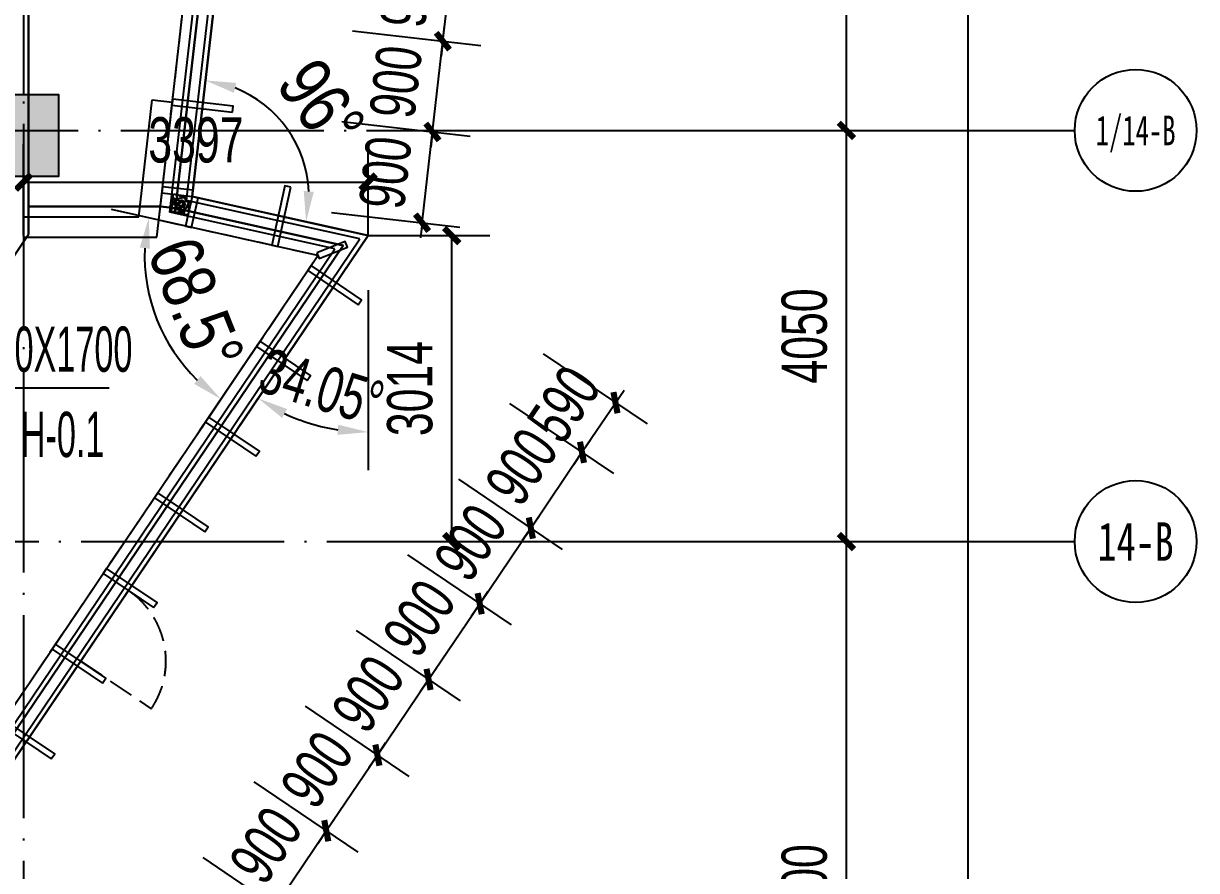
# Model space of a CAD drawing. Extents: x -409435 to 356702, y -107829 to 330904.
# Drawn here: x 115900 to 127460, y 182659 to 191004 of the extents above; entities that cross this region are included whole.
import ezdxf
from ezdxf.enums import TextEntityAlignment as Align
from ezdxf.xclip import XClip

# ---------------------------------------------------------------- set-up
doc = ezdxf.new("R2010")
doc.units = 0
doc.header["$LTSCALE"] = 1000
doc.header["$MEASUREMENT"] = 0
doc.header["$XCLIPFRAME"] = 0
for name, pattern in [('104-14# 核心筒$0$DOTE', [2.42, 2, -0.2, 0.02, -0.2]), ('14#楼幕墙$0$DASH', [0.35, 0.25, -0.1]), ('X-104 14#平面$0$$0$DASH', [0.35, 0.25, -0.1])]:
    doc.linetypes.add(name, pattern=pattern)
for name, color, linetype in [('01-标注_尺寸', 124, 'Continuous'), ('104-14# 核心筒$0$01-标注_轴线坐标', 132, 'Continuous'), ('104-14# 核心筒$0$A-C_玻璃幕墙', 140, 'Continuous'), ('104-14# 核心筒$0$A_AXIS-轴线', 36, '104-14# 核心筒$0$DOTE'), ('104-14# 核心筒$0$A_STR-砌块墙', 121, 'Continuous'), ('104-14# 核心筒$0$A_STR-砼柱', 51, 'Continuous'), ('104-14# 核心筒$0$AXIS_TEXT', 7, 'Continuous'), ('14#楼幕墙$0$A-C_玻璃幕墙', 140, 'Continuous'), ('14#楼幕墙$0$A-C_窗', 140, 'Continuous'), ('AXIS_TEXT', 7, 'Continuous'), ('PUB_HATCH', 8, 'Continuous'), ('X-104 14#平面$0$01-标注_尺寸', 124, 'Continuous'), ('X-104 14#平面$0$A-C_玻璃幕墙', 140, 'Continuous'), ('X-104 14#平面$0$A-TECH_结构', 21, 'Continuous'), ('X-104 14#平面$0$A_STR-砌块墙', 121, 'Continuous'), ('建-标注-文本', 254, 'Continuous'), ('建-标注-索引', 75, 'Continuous')]:
    doc.layers.add(name, color=color, linetype=linetype)
doc.layers.add('X-104 14#平面$0$000套内', color=226, linetype='Continuous', lineweight=30, plot=False)
doc.styles.add('104-14# 核心筒$0$_TCH_AXIS', font='STXIHEI_0.TTF', dxfattribs={"width": 0.8})
doc.styles.add('104-14# 核心筒$0$_TCH_DIM_T3', font='ros.shx', dxfattribs={"width": 0.705882, "bigfont": 'jd.shx'})
doc.styles.add('_TCH_DIM', font='ros.shx', dxfattribs={"width": 0.8, "height": 2, "bigfont": 'jd.shx'})
doc.styles.add('_TCH_DIM_T3', font='ros.shx', dxfattribs={"width": 0.705882, "bigfont": 'jd.shx'})
doc.styles.add('COMPLEX', font='COMPLEX')
doc.styles.add('X-104 14#平面$0$_TCH_DIM_T3', font='ros.shx', dxfattribs={"width": 0.8, "bigfont": 'jd.shx'})
doc.dimstyles.new('104-14# 核心筒$0$_TCH_ARCH&&150', dxfattribs={"dimtxt": 446.25, "dimasz": 150, "dimexe": 375, "dimexo": 450, "dimgap": 189.375, "dimtad": 1, "dimdec": 0, "dimzin": 0, "dimdsep": 46, "dimtxsty": '104-14# 核心筒$0$_TCH_DIM_T3', "dimblk": '104-14# 核心筒$0$_ArchTick', "dimcen": 0.09, "dimclrt": 7, "dimazin": 2, "dimtfac": 1, "dimtdec": 0, "dimtix": 1, "dimtmove": 2, "dimatfit": 3, "dimfxl": 0, "dimtolj": 1, "dimtzin": 0, "dimarcsym": 0})
doc.dimstyles.new('_TCH_ARCH&&150', dxfattribs={"dimtxt": 446.25, "dimasz": 150, "dimexe": 375, "dimexo": 450, "dimgap": 189.375, "dimtad": 1, "dimdec": 0, "dimzin": 0, "dimdsep": 46, "dimtxsty": '_TCH_DIM_T3', "dimblk": 'ARCHTICK', "dimcen": 0.09, "dimclrt": 7, "dimazin": 2, "dimtfac": 1, "dimtdec": 0, "dimtix": 1, "dimtmove": 2, "dimatfit": 3, "dimfxl": 0, "dimtolj": 1, "dimtzin": 0, "dimarcsym": 0})
doc.dimstyles.new('_TCH_ARROW&&150', dxfattribs={"dimtxt": 446.25, "dimasz": 300, "dimexe": 375, "dimexo": 450, "dimgap": 150, "dimtad": 1, "dimdec": 0, "dimzin": 0, "dimdsep": 46, "dimtxsty": '_TCH_DIM_T3', "dimcen": 0.09, "dimclrt": 7, "dimazin": 2, "dimtfac": 1, "dimtdec": 0, "dimtix": 1, "dimtmove": 2, "dimatfit": 3, "dimfxl": 0, "dimtolj": 1, "dimtzin": 0, "dimarcsym": 0})
doc.dimstyles.new('X-104 14#平面$0$_TCH_ARROW&&150', dxfattribs={"dimtxt": 525, "dimasz": 300, "dimexe": 375, "dimexo": 450, "dimgap": 150, "dimtad": 1, "dimdec": 0, "dimzin": 0, "dimdsep": 46, "dimtxsty": 'X-104 14#平面$0$_TCH_DIM_T3', "dimcen": 0.09, "dimclrt": 7, "dimazin": 2, "dimtfac": 1, "dimtdec": 0, "dimtix": 1, "dimtmove": 2, "dimatfit": 3, "dimfxl": 0, "dimtolj": 1, "dimtzin": 0, "dimarcsym": 0})

# ---------------------------------------------------------------- blocks, each defined once
blk = doc.blocks.new('14#楼幕墙$0$A$C103B1A8E')
blk.add_lwpolyline([(0, 0), (60, 0), (60, 600), (0, 600)], close=True)
blk = doc.blocks.new('14#楼幕墙$0$A$C678332E3')
blk.add_lwpolyline([(0, 0), (60, 0), (60, 300), (0, 300)], close=True)
blk = doc.blocks.new('14#楼幕墙$0$A$C140B3602')
for name, p, rotation in [('14#楼幕墙$0$A$C103B1A8E', (100826, 9164), 82.45189736510383), ('14#楼幕墙$0$A$C678332E3', (100125, 8440), 262.4518973647068), ('14#楼幕墙$0$A$C678332E3', (100344, 8049), 346.4518973651285), ('14#楼幕墙$0$A$C103B1A8E', (101389, 8415), 166.4518973650342), ('14#楼幕墙$0$A$C678332E3', (101633, 7764), 290.7018973650939), ('14#楼幕墙$0$A$C103B1A8E', (102031, 7245), 54.95189736508091), ('14#楼幕墙$0$A$C103B1A8E', (101515, 6508), 54.95189736508091), ('14#楼幕墙$0$A$C103B1A8E', (100998, 5771), 54.95189736508091), ('14#楼幕墙$0$A$C103B1A8E', (100481, 5035), 54.95189736508091), ('14#楼幕墙$0$A$C103B1A8E', (99964, 4298), 54.95189736508091), ('14#楼幕墙$0$A$C103B1A8E', (99447, 3561), 54.95189736508091), ('14#楼幕墙$0$A$C103B1A8E', (98930, 2824), 54.95189736508091)]:
    blk.add_blockref(name, p, dxfattribs=dict(rotation=rotation))
blk = doc.blocks.new('14#楼幕墙$0$A$C2CD63A88')
at = {"linetype": '14#楼幕墙$0$DASH'}
blk.add_lwpolyline([(0, 670), (0, -170)], dxfattribs=at)
blk.add_arc((0, 670), 840, 270, 0, dxfattribs=at)
blk = doc.blocks.new('14#楼幕墙$0$$LinePat$岩棉板')
at = {"color": 0}
for p, q in [((0, -17), (12, -67)), ((12, -67), (24, -17))]:
    blk.add_line(p, q, dxfattribs=at)
for centre, start, end in [((12, -17), 0, 180), ((0, -67), 270, 0), ((24, -67), 180, 270)]:
    blk.add_arc(centre, 12, start, end, dxfattribs=at)
at = {"layer": 'Defpoints'}
blk.add_point((0, 0.1), dxfattribs=at)
at = {"layer": 'Defpoints', "color": 0}
blk.add_point((24, -84), dxfattribs=at)
blk = doc.blocks.new('14#楼幕墙')
at = {"layer": '14#楼幕墙$0$A-C_玻璃幕墙'}
for p, q in [((117563, 189300), (120742, 216995)), ((117508, 189261), (120687, 216958)), ((117234, 189066), (120415, 216774)), ((117344, 189144), (120524, 216848)), ((119215, 188882), (117508, 189261)), ((119297, 188914), (117563, 189300)), ((118967, 188783), (117344, 189144)), ((118802, 188717), (117234, 189066)), ((109062, 173768), (119297, 188914)), ((108961, 173976), (118967, 188783)), ((109037, 173820), (119215, 188882)), ((108911, 174079), (118802, 188717))]:
    blk.add_line(p, q, dxfattribs=at)
blk.add_lwpolyline([(120742, 216995), (99427, 222925), (92266, 197155), (62308, 195791), (62738, 196820), (22065, 195795), (17309, 179208), (53491, 179840), (52927, 177185), (83500, 178466), (82418, 175654), (109062, 173768), (119297, 188914), (117563, 189300)], close=True, dxfattribs=at)
at = {"color": 8, "yscale": 1.782568518697715, "zscale": 1.782568518697715}
for p, xscale, rotation in [((117344, 189144), -1.875841757395502, 167.4518973651003), ((117354, 189234), 1.875841757394838, 83.45189736508851), ((117359, 189279), 1.875841757394838, 83.45189736508851), ((117388, 189135), -1.875841757395502, 167.4518973651003), ((117432, 189125), -1.875841757395502, 167.4518973651003), ((117476, 189115), -1.875841757395502, 167.4518973651003), ((117344, 189144), 1.875841757394838, 83.45189736508851), ((117349, 189189), 1.875841757394838, 83.45189736508851)]:
    blk.add_blockref('14#楼幕墙$0$$LinePat$岩棉板', p, dxfattribs=dict(at, xscale=xscale, rotation=rotation))
at = {"layer": '14#楼幕墙$0$A-C_玻璃幕墙', "rotation": 1.000000000000248}
blk.add_blockref('14#楼幕墙$0$A$C140B3602', (17309, 179208), dxfattribs=at)
at = {"layer": '14#楼幕墙$0$A-C_窗', "rotation": 55.95189736508349}
blk.add_blockref('14#楼幕墙$0$A$C2CD63A88', (117019, 184347), dxfattribs=at)
blk = doc.blocks.new('_FZH')
blk.add_lwpolyline([(-0.5, -0.5), (0.5, -0.5), (0.5, 0.5), (-0.5, 0.5)], close=True)
at = {"layer": 'PUB_HATCH'}
blk.add_solid([(-0.5, -0.5), (0.5, -0.5), (-0.5, 0.5), (0.5, 0.5)], dxfattribs=at)
blk = doc.blocks.new('_AXISO')
blk.add_circle((0, 0), 0.5)
at = {"layer": 'AXIS_TEXT', "style": 'COMPLEX', "width": 1.041667}
blk.add_attdef('A', text='', height=0.56, dxfattribs=at).set_placement((-0.25, -0.28), (0.25, -0.28), align=Align.FIT)
blk = doc.blocks.new('104-14# 核心筒$0$_ArchTick')
at = {"color": 0, "linetype": 'ByBlock', "const_width": 0.4}
blk.add_lwpolyline([(-0.5, -0.5), (0.5, 0.5)], dxfattribs=at)
blk = doc.blocks.new('*D2809')
at = {"layer": '104-14# 核心筒$0$01-标注_轴线坐标', "color": 0, "lineweight": -2, "transparency": 16777216}
for p, q in [((120710, 185900), (124385, 185900)), ((124010, 179000), (124010, 185900)), ((120710, 179000), (124385, 179000))]:
    blk.add_line(p, q, dxfattribs=at)
at = {"layer": 'Defpoints', "color": 0, "transparency": 16777216}
for p in [(120260, 185900), (124010, 185900), (120260, 179000)]:
    blk.add_point(p, dxfattribs=at)
at = {"layer": '104-14# 核心筒$0$01-标注_轴线坐标', "color": 0, "lineweight": -2, "transparency": 16777216, "xscale": 150, "yscale": 150, "zscale": 150}
for p, rotation in [((124010, 185900), 90), ((124010, 179000), 270)]:
    blk.add_blockref('104-14# 核心筒$0$_ArchTick', p, dxfattribs=dict(at, rotation=rotation))
at = {"layer": '104-14# 核心筒$0$01-标注_轴线坐标', "color": 7, "transparency": 16777216, "insert": (123597, 182450), "char_height": 446.2, "attachment_point": 5, "rotation": 90, "style": '104-14# 核心筒$0$_TCH_DIM_T3'}
blk.add_mtext('\\A1;6900', dxfattribs=at)
blk = doc.blocks.new('*D2810')
at = {"layer": '104-14# 核心筒$0$01-标注_轴线坐标', "color": 0, "lineweight": -2, "transparency": 16777216}
for p, q in [((120710, 189950), (124385, 189950)), ((124010, 185900), (124010, 189950)), ((120710, 185900), (124385, 185900))]:
    blk.add_line(p, q, dxfattribs=at)
at = {"layer": 'Defpoints', "color": 0, "transparency": 16777216}
for p in [(120260, 189950), (124010, 189950), (120260, 185900)]:
    blk.add_point(p, dxfattribs=at)
at = {"layer": '104-14# 核心筒$0$01-标注_轴线坐标', "color": 0, "lineweight": -2, "transparency": 16777216, "xscale": 150, "yscale": 150, "zscale": 150}
for p, rotation in [((124010, 189950), 90), ((124010, 185900), 270)]:
    blk.add_blockref('104-14# 核心筒$0$_ArchTick', p, dxfattribs=dict(at, rotation=rotation))
at = {"layer": '104-14# 核心筒$0$01-标注_轴线坐标', "color": 7, "transparency": 16777216, "insert": (123597, 187925), "char_height": 446.2, "attachment_point": 5, "rotation": 90, "style": '104-14# 核心筒$0$_TCH_DIM_T3'}
blk.add_mtext('\\A1;4050', dxfattribs=at)
blk = doc.blocks.new('*D2811')
at = {"layer": '104-14# 核心筒$0$01-标注_轴线坐标', "color": 0, "lineweight": -2, "transparency": 16777216}
for p, q in [((120710, 194900), (124385, 194900)), ((124010, 189950), (124010, 194900)), ((120710, 189950), (124385, 189950))]:
    blk.add_line(p, q, dxfattribs=at)
at = {"layer": 'Defpoints', "color": 0, "transparency": 16777216}
for p in [(120260, 194900), (124010, 194900), (120260, 189950)]:
    blk.add_point(p, dxfattribs=at)
at = {"layer": '104-14# 核心筒$0$01-标注_轴线坐标', "color": 0, "lineweight": -2, "transparency": 16777216, "xscale": 150, "yscale": 150, "zscale": 150}
for p, rotation in [((124010, 194900), 90), ((124010, 189950), 270)]:
    blk.add_blockref('104-14# 核心筒$0$_ArchTick', p, dxfattribs=dict(at, rotation=rotation))
at = {"layer": '104-14# 核心筒$0$01-标注_轴线坐标', "color": 7, "transparency": 16777216, "insert": (123597, 192425), "char_height": 446.2, "attachment_point": 5, "rotation": 90, "style": '104-14# 核心筒$0$_TCH_DIM_T3'}
blk.add_mtext('\\A1;4950', dxfattribs=at)
blk = doc.blocks.new('*D2875')
at = {"layer": '104-14# 核心筒$0$01-标注_轴线坐标', "color": 0, "lineweight": -2, "transparency": 16777216}
for p, q in [((120710, 222925), (125585, 222925)), ((125210, 173284), (125210, 222925)), ((120710, 173284), (125585, 173284))]:
    blk.add_line(p, q, dxfattribs=at)
at = {"layer": 'Defpoints', "color": 0, "transparency": 16777216}
for p in [(120260, 222925), (125210, 222925), (120260, 173284)]:
    blk.add_point(p, dxfattribs=at)
at = {"layer": '104-14# 核心筒$0$01-标注_轴线坐标', "color": 0, "lineweight": -2, "transparency": 16777216, "xscale": 150, "yscale": 150, "zscale": 150}
for p, rotation in [((125210, 222925), 90), ((125210, 173284), 270)]:
    blk.add_blockref('104-14# 核心筒$0$_ArchTick', p, dxfattribs=dict(at, rotation=rotation))
at = {"layer": '104-14# 核心筒$0$01-标注_轴线坐标', "color": 7, "transparency": 16777216, "insert": (124797, 198104), "char_height": 446.2, "attachment_point": 5, "rotation": 90, "style": '104-14# 核心筒$0$_TCH_DIM_T3'}
blk.add_mtext('\\A1;49641', dxfattribs=at)
blk = doc.blocks.new('*D2624')
at = {"layer": 'Defpoints', "color": 0, "transparency": 16777216}
for p in [(118647, 189683), (117583, 189471), (117563, 189300), (117731, 189263)]:
    blk.add_point(p, dxfattribs=at)
at = {"layer": 'X-104 14#平面$0$01-标注_尺寸', "color": 0, "lineweight": -2, "transparency": 16777216}
for p, q in [((117634, 189918), (117737, 190815)), ((118170, 189165), (119051, 188969))]:
    blk.add_line(p, q, dxfattribs=at)
blk.add_arc((117563, 189300), 1149, 2.4483, 68.4555, dxfattribs=at)
at = {"layer": 'X-104 14#平面$0$01-标注_尺寸', "color": 0, "transparency": 16777216}
for points in [[(117973, 190321), (117997, 190418), (117694, 190442)], [(118761, 189345), (118662, 189354), (118685, 189051)]]:
    blk.add_solid(points, dxfattribs=at)
at = {"layer": 'X-104 14#平面$0$01-标注_尺寸', "color": 7, "transparency": 16777216, "insert": (118835, 190206), "char_height": 525, "attachment_point": 5, "rotation": 305.4519, "style": 'X-104 14#平面$0$_TCH_DIM_T3'}
blk.add_mtext('\\A1;96°', dxfattribs=at)
blk = doc.blocks.new('*D2625')
at = {"layer": 'Defpoints', "color": 0, "transparency": 16777216}
for p in [(118176, 188857), (118802, 188717), (117122, 188412), (118443, 188186)]:
    blk.add_point(p, dxfattribs=at)
at = {"layer": 'X-104 14#平面$0$01-标注_尺寸', "color": 0, "lineweight": -2, "transparency": 16777216}
for p, q in [((117737, 188954), (116769, 189170)), ((118191, 187813), (117636, 186992))]:
    blk.add_line(p, q, dxfattribs=at)
blk.add_arc((118802, 188717), 1708, 177.5312, 225.8726, dxfattribs=at)
at = {"layer": 'X-104 14#平面$0$01-标注_尺寸', "color": 0, "transparency": 16777216}
for points in [[(117046, 188797), (117146, 188784), (117135, 189088)], [(117645, 187530), (117582, 187453), (117846, 187303)]]:
    blk.add_solid(points, dxfattribs=at)
at = {"layer": 'X-104 14#平面$0$01-标注_尺寸', "color": 7, "transparency": 16777216, "insert": (117599, 188238), "char_height": 525, "attachment_point": 5, "rotation": 291.7019, "style": 'X-104 14#平面$0$_TCH_DIM_T3'}
blk.add_mtext('\\A1;68.5°', dxfattribs=at)
blk = doc.blocks.new('A$C1940634B')
at = {"layer": '建-标注-索引'}
blk.add_line((-1207, 187414), (845, 187414), dxfattribs=at)
at = {"layer": '建-标注-文本', "style": '_TCH_DIM', "width": 0.564706}
for s, height, p in [('ND:500X1700', 446.25, (-1043, 187572)), ('H-0.1', 446.2, (-26, 186732))]:
    blk.add_text(s, height=height, dxfattribs=at).set_placement(p)
blk = doc.blocks.new('_ArchTick')
at = {"color": 0, "linetype": 'ByBlock', "const_width": 0.4}
blk.add_lwpolyline([(-0.5, -0.5), (0.5, 0.5)], dxfattribs=at)
blk = doc.blocks.new('*D628')
at = {"layer": '01-标注_尺寸', "color": 0, "lineweight": -2, "transparency": 16777216}
for p, q in [((119297, 188914), (120496, 188914)), ((120121, 185900), (120121, 188914)), ((119297, 185900), (120496, 185900))]:
    blk.add_line(p, q, dxfattribs=at)
at = {"layer": 'Defpoints', "color": 0, "transparency": 16777216}
for p in [(118847, 188914), (120121, 188914), (118847, 185900)]:
    blk.add_point(p, dxfattribs=at)
at = {"layer": '01-标注_尺寸', "color": 0, "lineweight": -2, "transparency": 16777216, "xscale": 150, "yscale": 150, "zscale": 150}
for p, rotation in [((120121, 188914), 90), ((120121, 185900), 270)]:
    blk.add_blockref('_ArchTick', p, dxfattribs=dict(at, rotation=rotation))
at = {"layer": '01-标注_尺寸', "color": 7, "transparency": 16777216, "insert": (119709, 187407), "char_height": 446.2, "attachment_point": 5, "rotation": 90, "style": '_TCH_DIM_T3'}
blk.add_mtext('\\A1;3014', dxfattribs=at)
blk = doc.blocks.new('*D629')
at = {"layer": '01-标注_尺寸', "color": 0, "lineweight": -2, "transparency": 16777216}
for p, q in [((115900, 188914), (115900, 189816)), ((119297, 188914), (119297, 189816)), ((115900, 189441), (119297, 189441))]:
    blk.add_line(p, q, dxfattribs=at)
at = {"layer": 'Defpoints', "color": 0, "transparency": 16777216}
for p in [(119297, 189441), (115900, 188464), (119297, 188464)]:
    blk.add_point(p, dxfattribs=at)
at = {"layer": '01-标注_尺寸', "color": 0, "lineweight": -2, "transparency": 16777216, "xscale": 150, "yscale": 150, "zscale": 150, "rotation": 180}
blk.add_blockref('_ArchTick', (115900, 189441), dxfattribs=at)
at = {"layer": '01-标注_尺寸', "color": 0, "lineweight": -2, "transparency": 16777216, "xscale": 150, "yscale": 150, "zscale": 150}
blk.add_blockref('_ArchTick', (119297, 189441), dxfattribs=at)
at = {"layer": '01-标注_尺寸', "color": 7, "transparency": 16777216, "insert": (117599, 189854), "char_height": 446.2, "attachment_point": 5, "style": '_TCH_DIM_T3'}
blk.add_mtext('\\A1;3397', dxfattribs=at)
blk = doc.blocks.new('*D630')
at = {"layer": '01-标注_尺寸', "color": 0, "lineweight": -2, "transparency": 16777216}
for p, q in [((118996, 188468), (118003, 186999)), ((119297, 188376), (119297, 186603))]:
    blk.add_line(p, q, dxfattribs=at)
blk.add_arc((119297, 188914), 1937, 244.8361, 261.1158, dxfattribs=at)
at = {"layer": '01-标注_尺寸', "color": 0, "transparency": 16777216}
for points in [[(118449, 187118), (118498, 187205), (118213, 187310)], [(119002, 187051), (118994, 186951), (119297, 186978)]]:
    blk.add_solid(points, dxfattribs=at)
at = {"layer": 'Defpoints', "color": 0, "transparency": 16777216}
for p in [(119297, 188914), (119248, 188841), (119297, 188826), (118550, 187128)]:
    blk.add_point(p, dxfattribs=at)
at = {"layer": '01-标注_尺寸', "color": 7, "transparency": 16777216, "insert": (118839, 187419), "char_height": 446.2, "attachment_point": 5, "rotation": 342.9759, "style": '_TCH_DIM_T3'}
blk.add_mtext('\\A1;34.05°', dxfattribs=at)
blk = doc.blocks.new('*D1627')
at = {"layer": '01-标注_尺寸', "color": 0, "lineweight": -2, "transparency": 16777216}
for p, q in [((117667, 182787), (118691, 182095)), ((118380, 182305), (118464, 182429)), ((117876, 181559), (118380, 182305)), ((117163, 182041), (118187, 181349)), ((117876, 181559), (117792, 181435))]:
    blk.add_line(p, q, dxfattribs=at)
at = {"layer": 'Defpoints', "color": 0, "transparency": 16777216}
for p in [(117294, 183039), (118380, 182305), (116790, 182293)]:
    blk.add_point(p, dxfattribs=at)
at = {"layer": '01-标注_尺寸', "color": 0, "lineweight": -2, "transparency": 16777216, "xscale": 150, "yscale": 150, "zscale": 150}
for p, rotation in [((118380, 182305), 235.9518973651007), ((117876, 181559), 55.95189736510067)]:
    blk.add_blockref('_ArchTick', p, dxfattribs=dict(at, rotation=rotation))
at = {"layer": '01-标注_尺寸', "color": 7, "transparency": 16777216, "insert": (117786, 182163), "char_height": 446.2, "attachment_point": 5, "rotation": 55.9519, "style": '_TCH_DIM_T3'}
blk.add_mtext('\\A1;900', dxfattribs=at)
blk = doc.blocks.new('*D1628')
at = {"layer": '01-标注_尺寸', "color": 0, "lineweight": -2, "transparency": 16777216}
for p, q in [((118171, 183532), (119195, 182841)), ((118884, 183051), (118968, 183175)), ((118380, 182305), (118884, 183051)), ((117667, 182787), (118691, 182095)), ((118380, 182305), (118296, 182181))]:
    blk.add_line(p, q, dxfattribs=at)
at = {"layer": 'Defpoints', "color": 0, "transparency": 16777216}
for p in [(117798, 183784), (117294, 183039), (118884, 183051)]:
    blk.add_point(p, dxfattribs=at)
at = {"layer": '01-标注_尺寸', "color": 0, "lineweight": -2, "transparency": 16777216, "xscale": 150, "yscale": 150, "zscale": 150}
for p, rotation in [((118884, 183051), 235.9518973651011), ((118380, 182305), 55.95189736510107)]:
    blk.add_blockref('_ArchTick', p, dxfattribs=dict(at, rotation=rotation))
at = {"layer": '01-标注_尺寸', "color": 7, "transparency": 16777216, "insert": (118290, 182909), "char_height": 446.2, "attachment_point": 5, "rotation": 55.9519, "style": '_TCH_DIM_T3'}
blk.add_mtext('\\A1;900', dxfattribs=at)
blk = doc.blocks.new('*D1629')
at = {"layer": '01-标注_尺寸', "color": 0, "lineweight": -2, "transparency": 16777216}
for p, q in [((118675, 184278), (119699, 183586)), ((119388, 183796), (119472, 183921)), ((118884, 183051), (119388, 183796)), ((118171, 183532), (119195, 182841)), ((118884, 183051), (118800, 182926))]:
    blk.add_line(p, q, dxfattribs=at)
at = {"layer": 'Defpoints', "color": 0, "transparency": 16777216}
for p in [(118302, 184530), (117798, 183784), (119388, 183796)]:
    blk.add_point(p, dxfattribs=at)
at = {"layer": '01-标注_尺寸', "color": 0, "lineweight": -2, "transparency": 16777216, "xscale": 150, "yscale": 150, "zscale": 150}
for p, rotation in [((119388, 183796), 235.9518973651019), ((118884, 183051), 55.95189736510186)]:
    blk.add_blockref('_ArchTick', p, dxfattribs=dict(at, rotation=rotation))
at = {"layer": '01-标注_尺寸', "color": 7, "transparency": 16777216, "insert": (118794, 183654), "char_height": 446.2, "attachment_point": 5, "rotation": 55.9519, "style": '_TCH_DIM_T3'}
blk.add_mtext('\\A1;900', dxfattribs=at)
blk = doc.blocks.new('*D1630')
at = {"layer": '01-标注_尺寸', "color": 0, "lineweight": -2, "transparency": 16777216}
for p, q in [((119179, 185024), (120203, 184332)), ((119892, 184542), (119976, 184666)), ((119388, 183796), (119892, 184542)), ((118675, 184278), (119699, 183586)), ((119388, 183796), (119304, 183672))]:
    blk.add_line(p, q, dxfattribs=at)
at = {"layer": 'Defpoints', "color": 0, "transparency": 16777216}
for p in [(118806, 185276), (118302, 184530), (119892, 184542)]:
    blk.add_point(p, dxfattribs=at)
at = {"layer": '01-标注_尺寸', "color": 0, "lineweight": -2, "transparency": 16777216, "xscale": 150, "yscale": 150, "zscale": 150}
for p, rotation in [((119892, 184542), 235.9518973651007), ((119388, 183796), 55.95189736510067)]:
    blk.add_blockref('_ArchTick', p, dxfattribs=dict(at, rotation=rotation))
at = {"layer": '01-标注_尺寸', "color": 7, "transparency": 16777216, "insert": (119298, 184400), "char_height": 446.2, "attachment_point": 5, "rotation": 55.9519, "style": '_TCH_DIM_T3'}
blk.add_mtext('\\A1;900', dxfattribs=at)
blk = doc.blocks.new('*D1631')
at = {"layer": '01-标注_尺寸', "color": 0, "lineweight": -2, "transparency": 16777216}
for p, q in [((119683, 185770), (120706, 185078)), ((120396, 185288), (120480, 185412)), ((119892, 184542), (120396, 185288)), ((119179, 185024), (120203, 184332)), ((119892, 184542), (119808, 184418))]:
    blk.add_line(p, q, dxfattribs=at)
at = {"layer": 'Defpoints', "color": 0, "transparency": 16777216}
for p in [(119310, 186021), (118806, 185276), (120396, 185288)]:
    blk.add_point(p, dxfattribs=at)
at = {"layer": '01-标注_尺寸', "color": 0, "lineweight": -2, "transparency": 16777216, "xscale": 150, "yscale": 150, "zscale": 150}
for p, rotation in [((120396, 185288), 235.9518973651019), ((119892, 184542), 55.95189736510186)]:
    blk.add_blockref('_ArchTick', p, dxfattribs=dict(at, rotation=rotation))
at = {"layer": '01-标注_尺寸', "color": 7, "transparency": 16777216, "insert": (119802, 185146), "char_height": 446.2, "attachment_point": 5, "rotation": 55.9519, "style": '_TCH_DIM_T3'}
blk.add_mtext('\\A1;900', dxfattribs=at)
blk = doc.blocks.new('*D1632')
at = {"layer": '01-标注_尺寸', "color": 0, "lineweight": -2, "transparency": 16777216}
for p, q in [((120187, 186515), (121210, 185823)), ((120900, 186033), (120984, 186158)), ((120396, 185288), (120900, 186033)), ((119683, 185770), (120706, 185078)), ((120396, 185288), (120312, 185163))]:
    blk.add_line(p, q, dxfattribs=at)
at = {"layer": 'Defpoints', "color": 0, "transparency": 16777216}
for p in [(119814, 186767), (119310, 186021), (120900, 186033)]:
    blk.add_point(p, dxfattribs=at)
at = {"layer": '01-标注_尺寸', "color": 0, "lineweight": -2, "transparency": 16777216, "xscale": 150, "yscale": 150, "zscale": 150}
for p, rotation in [((120900, 186033), 235.951897365101), ((120396, 185288), 55.95189736510098)]:
    blk.add_blockref('_ArchTick', p, dxfattribs=dict(at, rotation=rotation))
at = {"layer": '01-标注_尺寸', "color": 7, "transparency": 16777216, "insert": (120306, 185891), "char_height": 446.2, "attachment_point": 5, "rotation": 55.9519, "style": '_TCH_DIM_T3'}
blk.add_mtext('\\A1;900', dxfattribs=at)
blk = doc.blocks.new('*D1633')
at = {"layer": '01-标注_尺寸', "color": 0, "lineweight": -2, "transparency": 16777216}
for p, q in [((120690, 187261), (121714, 186569)), ((121404, 186779), (121488, 186903)), ((120900, 186033), (121404, 186779)), ((120187, 186515), (121210, 185823)), ((120900, 186033), (120816, 185909))]:
    blk.add_line(p, q, dxfattribs=at)
at = {"layer": 'Defpoints', "color": 0, "transparency": 16777216}
for p in [(120318, 187513), (119814, 186767), (121404, 186779)]:
    blk.add_point(p, dxfattribs=at)
at = {"layer": '01-标注_尺寸', "color": 0, "lineweight": -2, "transparency": 16777216, "xscale": 150, "yscale": 150, "zscale": 150}
for p, rotation in [((121404, 186779), 235.9518973651014), ((120900, 186033), 55.95189736510147)]:
    blk.add_blockref('_ArchTick', p, dxfattribs=dict(at, rotation=rotation))
at = {"layer": '01-标注_尺寸', "color": 7, "transparency": 16777216, "insert": (120810, 186637), "char_height": 446.2, "attachment_point": 5, "rotation": 55.9519, "style": '_TCH_DIM_T3'}
blk.add_mtext('\\A1;900', dxfattribs=at)
blk = doc.blocks.new('*D1634')
at = {"layer": '01-标注_尺寸', "color": 0, "lineweight": -2, "transparency": 16777216}
for p, q in [((121021, 187750), (122045, 187058)), ((121734, 187268), (121818, 187392)), ((120690, 187261), (121714, 186569)), ((121404, 186779), (121734, 187268)), ((121404, 186779), (121320, 186655))]:
    blk.add_line(p, q, dxfattribs=at)
at = {"layer": 'Defpoints', "color": 0, "transparency": 16777216}
for p in [(120648, 188002), (120318, 187513), (121734, 187268)]:
    blk.add_point(p, dxfattribs=at)
at = {"layer": '01-标注_尺寸', "color": 0, "lineweight": -2, "transparency": 16777216, "xscale": 150, "yscale": 150, "zscale": 150}
for p, rotation in [((121734, 187268), 235.9518973651017), ((121404, 186779), 55.95189736510171)]:
    blk.add_blockref('_ArchTick', p, dxfattribs=dict(at, rotation=rotation))
at = {"layer": '01-标注_尺寸', "color": 7, "transparency": 16777216, "insert": (121227, 187254), "char_height": 446.2, "attachment_point": 5, "rotation": 55.9519, "style": '_TCH_DIM_T3'}
blk.add_mtext('\\A1;590', dxfattribs=at)
blk = doc.blocks.new('*D1666')
at = {"layer": '01-标注_尺寸', "color": 0, "lineweight": -2, "transparency": 16777216}
for p, q in [((119930, 189935), (119948, 190084)), ((119038, 190037), (120303, 189892)), ((119828, 189041), (119930, 189935)), ((118936, 189143), (120200, 188998)), ((119828, 189041), (119811, 188891))]:
    blk.add_line(p, q, dxfattribs=at)
at = {"layer": 'Defpoints', "color": 0, "transparency": 16777216}
for p in [(118591, 190088), (119930, 189935), (118488, 189194)]:
    blk.add_point(p, dxfattribs=at)
at = {"layer": '01-标注_尺寸', "color": 0, "lineweight": -2, "transparency": 16777216, "xscale": 150, "yscale": 150, "zscale": 150}
for p, rotation in [((119930, 189935), 263.4518973646266), ((119828, 189041), 83.45189736462663)]:
    blk.add_blockref('_ArchTick', p, dxfattribs=dict(at, rotation=rotation))
at = {"layer": '01-标注_尺寸', "color": 7, "transparency": 16777216, "insert": (119469, 189535), "char_height": 446.2, "attachment_point": 5, "rotation": 83.4519, "style": '_TCH_DIM_T3'}
blk.add_mtext('\\A1;900', dxfattribs=at)
blk = doc.blocks.new('*D1667')
at = {"layer": '01-标注_尺寸', "color": 0, "lineweight": -2, "transparency": 16777216}
for p, q in [((120033, 190829), (120050, 190978)), ((119141, 190931), (120406, 190786)), ((119930, 189935), (120033, 190829)), ((119038, 190037), (120303, 189892)), ((119930, 189935), (119913, 189786))]:
    blk.add_line(p, q, dxfattribs=at)
at = {"layer": 'Defpoints', "color": 0, "transparency": 16777216}
for p in [(118694, 190982), (120033, 190829), (118591, 190088)]:
    blk.add_point(p, dxfattribs=at)
at = {"layer": '01-标注_尺寸', "color": 0, "lineweight": -2, "transparency": 16777216, "xscale": 150, "yscale": 150, "zscale": 150}
for p, rotation in [((120033, 190829), 263.4518973646271), ((119930, 189935), 83.4518973646271)]:
    blk.add_blockref('_ArchTick', p, dxfattribs=dict(at, rotation=rotation))
at = {"layer": '01-标注_尺寸', "color": 7, "transparency": 16777216, "insert": (119572, 190429), "char_height": 446.2, "attachment_point": 5, "rotation": 83.4519, "style": '_TCH_DIM_T3'}
blk.add_mtext('\\A1;900', dxfattribs=at)
blk = doc.blocks.new('*D1668')
at = {"layer": '01-标注_尺寸', "color": 0, "lineweight": -2, "transparency": 16777216}
for p, q in [((119243, 191825), (120508, 191680)), ((120136, 191723), (120153, 191872)), ((120033, 190829), (120136, 191723)), ((119141, 190931), (120406, 190786)), ((120033, 190829), (120016, 190680))]:
    blk.add_line(p, q, dxfattribs=at)
at = {"layer": 'Defpoints', "color": 0, "transparency": 16777216}
for p in [(118796, 191877), (120136, 191723), (118694, 190982)]:
    blk.add_point(p, dxfattribs=at)
at = {"layer": '01-标注_尺寸', "color": 0, "lineweight": -2, "transparency": 16777216, "xscale": 150, "yscale": 150, "zscale": 150}
for p, rotation in [((120136, 191723), 263.4518973646267), ((120033, 190829), 83.4518973646267)]:
    blk.add_blockref('_ArchTick', p, dxfattribs=dict(at, rotation=rotation))
at = {"layer": '01-标注_尺寸', "color": 7, "transparency": 16777216, "insert": (119675, 191323), "char_height": 446.2, "attachment_point": 5, "rotation": 83.4519, "style": '_TCH_DIM_T3'}
blk.add_mtext('\\A1;900', dxfattribs=at)
blk = doc.blocks.new('104-14# 核心筒')
at = {"layer": '104-14# 核心筒$0$01-标注_轴线坐标'}
for p, q in [((120259.9, 189950), (126259.9, 189950)), ((120259.9, 185900), (126259.9, 185900))]:
    blk.add_line(p, q, dxfattribs=at)
at = {"layer": '104-14# 核心筒$0$A-C_玻璃幕墙'}
blk.add_lwpolyline([(82417.6, 175653.6), (83499.8, 178465.9), (52926.6, 177184.7), (53491, 179839.8), (17309.3, 179208.2), (22065.4, 195794.6), (62738.3, 196820), (62307.5, 195791.2), (92265.6, 197155.1), (99426.9, 222925), (120741.8, 216994.6), (117562.9, 189300.5), (119297.3, 188914.5), (109062.3, 173767.9), (82417.6, 175653.6)], dxfattribs=at)
at = {"layer": '104-14# 核心筒$0$A_AXIS-轴线'}
for p, q in [((115900, 228733.6), (115900, 169654.9)), ((109600, 189950), (120259.9, 189950)), ((-9370.1, 185900), (120259.9, 185900))]:
    blk.add_line(p, q, dxfattribs=at)
at = {"layer": '104-14# 核心筒$0$A_STR-砌块墙'}
blk.add_line((115900, 194500), (115900, 190300), dxfattribs=at)
at = {"layer": '104-14# 核心筒$0$01-标注_轴线坐标'}
ref = blk.add_blockref('_AXISO', (126859.9, 189950), dxfattribs=dict(at, xscale=1200, yscale=1200, zscale=1200))
ref.add_attrib('A', '1/14-B', dxfattribs={"layer": '104-14# 核心筒$0$AXIS_TEXT', "height": 292.27, "style": '104-14# 核心筒$0$_TCH_AXIS', "width": 0.837263}).set_placement((126466.2, 189803.9), (127253.7, 189803.9), align=Align.FIT)
ref = blk.add_blockref('_AXISO', (126859.9, 185900), dxfattribs=dict(at, xscale=1200, yscale=1200, zscale=1200))
ref.add_attrib('A', '14-B', dxfattribs={"layer": '104-14# 核心筒$0$AXIS_TEXT', "height": 379.28, "style": '104-14# 核心筒$0$_TCH_AXIS', "width": 0.916172}).set_placement((126485.2, 185710.4), (127234.7, 185710.4), align=Align.FIT)
at = {"layer": '104-14# 核心筒$0$A_STR-砼柱', "xscale": 700, "yscale": 800, "zscale": 800}
blk.add_blockref('_FZH', (115900, 189900), dxfattribs=at)
at = {"layer": '104-14# 核心筒$0$01-标注_轴线坐标'}
for p1, p2, distance, picture, middle in [((120259.9, 173283.6), (120259.9, 222925), -4950, '*D2875', (124797.4, 198104.3)), ((120259.9, 189950), (120259.9, 194900), -3750, '*D2811', (123597.4, 192425)), ((120259.9, 185900), (120259.9, 189950), -3750, '*D2810', (123597.4, 187925)), ((120259.9, 179000), (120259.9, 185900), -3750, '*D2809', (123597.4, 182450))]:
    dim = blk.add_aligned_dim(p1=p1, p2=p2, distance=distance, dimstyle='104-14# 核心筒$0$_TCH_ARCH&&150', dxfattribs=at)
    dim.commit()
    dim.dimension.update_dxf_attribs({"geometry": picture, "text_midpoint": middle})
blk = doc.blocks.new('X-104 14#平面')
at = {"layer": 'X-104 14#平面$0$000套内'}
for points in [[(115950, 189400), (115950, 189200), (117249.4, 189200), (117398.5, 189183.4), (120578.2, 216884.4), (99531.2, 222740.3), (92350, 196898.5), (92350, 194099.9), (95650, 194099.9), (95650, 199600), (104650, 199600), (104650, 200600), (107550, 200600), (107550, 201000), (115950, 201000)], [(84300, 196642.3), (84300, 186000), (92650, 186000), (92650, 186150), (114074.1, 186150), (115950, 188926.2), (115950, 189200), (117249.4, 189200), (117398.5, 189183.4), (119049.6, 188815.9), (108986.5, 173923.7), (82630.4, 175788.9), (83721.9, 178625.3), (59650, 177616.6), (59650, 196592.1), (62510.5, 196664.2), (62077.6, 195630.6)]]:
    blk.add_lwpolyline(points, close=True, dxfattribs=at)
at = {"layer": 'X-104 14#平面$0$A-C_玻璃幕墙'}
blk.add_lwpolyline([(82417.6, 175653.6), (83499.8, 178465.9), (52926.6, 177184.7), (53491, 179839.8), (17309.3, 179208.2), (22065.4, 195794.6), (62738.3, 196820), (62307.5, 195791.2), (92265.6, 197155.1), (99426.9, 222925), (120741.8, 216994.6), (117562.9, 189300.5), (119297.3, 188914.5), (109062.3, 173767.9), (82417.6, 175653.6)], dxfattribs=at)
at = {"layer": 'X-104 14#平面$0$A-TECH_结构', "linetype": 'X-104 14#平面$0$$0$DASH'}
blk.add_lwpolyline([(108910.7, 174079.4), (118802, 188717.3), (117234.1, 189066.3), (120414.6, 216774.3), (99635.6, 222555.6), (95312.9, 207000.2), (89162.1, 208711.5), (77269.5, 199400), (8635.1, 199400), (5919.8, 186625.4), (-2502.5, 188415.7), (-5635.8, 173674.9), (40532.1, 175690.6), (40199.6, 173602.3), (83848.5, 175853.1)], close=True, dxfattribs=at)
at = {"layer": 'X-104 14#平面$0$A_STR-砌块墙'}
for p, q in [((117036.6, 189100), (117168.8, 190251.6)), ((117168.8, 190251.6), (117367.5, 190228.8)), ((117215, 188900), (117367.5, 190228.8)), ((115900, 189100), (117036.6, 189100)), ((115900, 189100), (115900, 188900)), ((115900, 188900), (117215, 188900))]:
    blk.add_line(p, q, dxfattribs=at)
ref = blk.add_blockref('104-14# 核心筒', (0, 0))
XClip(ref).set_block_clipping_path([(-38664.3623821461, -25500), (139216.5485069363, 330900)])
blk.add_blockref('14#楼幕墙', (0, 0))
at = {"layer": 'X-104 14#平面$0$01-标注_尺寸'}
for base, center, p1, p2, picture, middle in [((118646.7791, 189683.2717), (117562.9202, 189300.4808), (117730.8784, 189263.0974), (117582.5424, 189471.4266), '*D2624', (118835.3045, 190206.4529)), ((117121.9, 188412.5), (118802, 188717.3), (118176.1, 188856.7), (118443, 188186.1), '*D2625', (117598.7, 188238.5))]:
    dim = blk.add_angular_dim_3p(base=base, center=center, p1=p1, p2=p2, dimstyle='X-104 14#平面$0$_TCH_ARROW&&150', dxfattribs=at)
    dim.commit()
    dim.dimension.update_dxf_attribs({"geometry": picture, "text_midpoint": middle})

msp = doc.modelspace()

# ---------------------------------------------------------------- block references
for name, p in [('X-104 14#平面', (0, 0)), ('A$C1940634B', (115900, 0))]:
    msp.add_blockref(name, p)

# ---------------------------------------------------------------- dimensions: what is measured, and where the dimension line sits
at = {"layer": '01-标注_尺寸'}
for p1, p2, distance, picture, middle in [((118693.8, 190982.5), (118796.4, 191876.6), -1348.1, '*D1668', (119674.5, 191322.9)), ((118591.1, 190088.4), (118693.8, 190982.5), -1348.1, '*D1667', (119571.9, 190428.7)), ((115900, 188464.5), (119297.3, 188464.5), 976.8, '*D629', (117598.6, 189853.7)), ((118488.5, 189194.2), (118591.1, 190088.4), -1348.1, '*D1666', (119469.3, 189534.6)), ((118847.2665, 185900), (118847.2665, 188914.4576), -1273.9209, '*D628', (119708.6874, 187407.2288)), ((120317.6, 187512.9), (120648, 188001.7), -1310.6, '*D1634', (121226.9, 187254.5)), ((119813.7, 186767.2), (120317.6, 187512.9), -1310.6, '*D1633', (120809.8, 186637.2)), ((119309.8, 186021.5), (119813.7, 186767.2), -1310.6, '*D1632', (120305.9, 185891.5)), ((118805.9, 185275.8), (119309.8, 186021.5), -1310.6, '*D1631', (119802, 185145.8)), ((118302, 184530), (118805.9, 185275.8), -1310.6, '*D1630', (119298.1, 184400.1)), ((117798.1, 183784.3), (118302, 184530), -1310.6, '*D1629', (118794.2, 183654.4)), ((117294.2, 183038.6), (117798.1, 183784.3), -1310.6, '*D1628', (118290.3, 182908.7)), ((116790.3, 182292.9), (117294.2, 183038.6), -1310.6, '*D1627', (117786.4, 182162.9))]:
    dim = msp.add_aligned_dim(p1=p1, p2=p2, distance=distance, dimstyle='_TCH_ARCH&&150', dxfattribs=at)
    dim.commit()
    dim.dimension.update_dxf_attribs({"geometry": picture, "text_midpoint": middle})
dim = msp.add_angular_dim_3p(base=(118549.9264, 187127.7728), center=(119297.2665, 188914.4576), p1=(119247.7364, 188841.159), p2=(119297.2665, 188825.9934), dimstyle='_TCH_ARROW&&150', dxfattribs=at)
dim.commit()
dim.dimension.update_dxf_attribs({"geometry": '*D630', "text_midpoint": (118839.4974, 187419.4071)})

doc.saveas('drawing.dxf')
